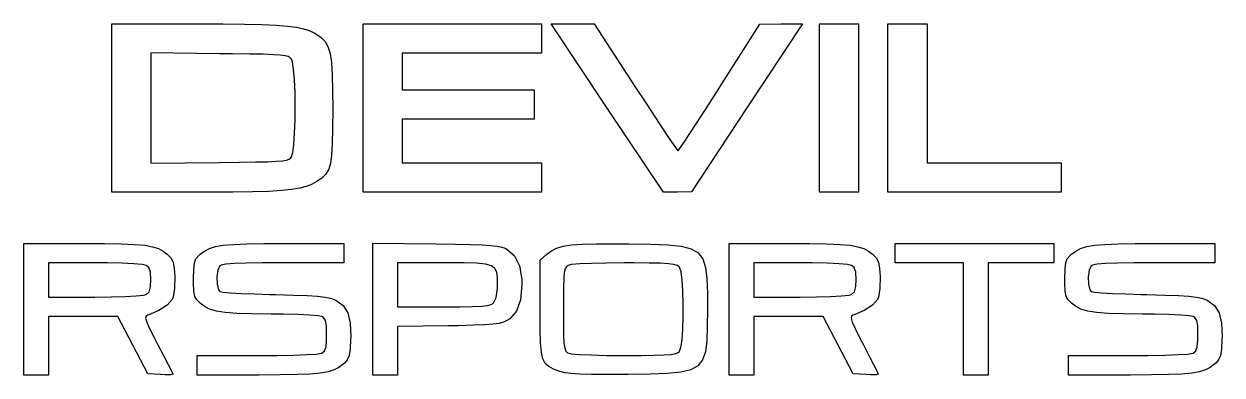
# Model space of a CAD drawing. Extents: x 75 to 206, y -127 to -79.
# Drawn here: x 102.38 to 123.09, y -88.29 to -82.22 of the extents above; entities that cross this region are included whole.
import ezdxf

# ---------------------------------------------------------------- set-up
doc = ezdxf.new("R2010")
doc.units = 0
doc.layers.add('BLACK', color=7, linetype='CONTINUOUS')

msp = doc.modelspace()

# ---------------------------------------------------------------- linework, layer by layer
at = {"layer": 'BLACK', "linetype": 'CONTINUOUS'}
for p, q in [((103.894, -82.7167), (103.894, -82.2153)), ((103.894, -82.2153), (105.369, -82.2153)), ((105.369, -82.2153), (105.815, -82.2162)), ((105.815, -82.2162), (106.185, -82.2195)), ((106.185, -82.2195), (106.489, -82.226)), ((106.489, -82.226), (106.734, -82.2362)), ((108.24, -83.6709), (108.24, -82.2153)), ((108.24, -82.2153), (109.78, -82.2153)), ((109.78, -82.2153), (111.32, -82.2153)), ((111.32, -82.2153), (111.32, -82.4684)), ((112.459, -83.6709), (111.488, -82.2153)), ((111.488, -82.2153), (111.861, -82.2153)), ((111.861, -82.2153), (112.233, -82.2153)), ((112.233, -82.2153), (112.946, -83.3123)), ((114.4, -83.3123), (115.097, -82.2165)), ((115.832, -82.2153), (114.873, -83.6687)), ((115.097, -82.2165), (115.464, -82.2159)), ((115.464, -82.2159), (115.832, -82.2153)), ((116.13, -83.6709), (116.13, -82.2153)), ((116.13, -82.2153), (116.468, -82.2153)), ((116.468, -82.2153), (116.805, -82.2153)), ((116.805, -82.2153), (116.805, -83.6709)), ((117.312, -83.6709), (117.312, -82.2153)), ((117.312, -82.2153), (117.649, -82.2153)), ((117.649, -82.2153), (117.987, -82.2153)), ((117.987, -82.2153), (117.987, -83.4178)), ((106.734, -82.2362), (106.93, -82.2511)), ((106.93, -82.2511), (107.085, -82.2713)), ((107.085, -82.2713), (107.208, -82.2976)), ((107.208, -82.2976), (107.307, -82.3306)), ((107.307, -82.3306), (107.392, -82.3712)), ((107.392, -82.3712), (107.423, -82.3893)), ((107.423, -82.3893), (107.511, -82.4496)), ((107.511, -82.4496), (107.58, -82.5183)), ((107.58, -82.5183), (107.631, -82.6063)), ((107.631, -82.6063), (107.667, -82.7246)), ((111.32, -82.4684), (111.32, -82.7216)), ((103.894, -83.6709), (103.894, -82.7167)), ((105.754, -82.7297), (104.569, -82.7167)), ((104.569, -82.7167), (104.569, -83.6709)), ((105.978, -82.7322), (105.754, -82.7297)), ((106.279, -82.7364), (105.978, -82.7322)), ((106.511, -82.7412), (106.279, -82.7364)), ((106.684, -82.7473), (106.511, -82.7412)), ((106.807, -82.7556), (106.684, -82.7473)), ((106.891, -82.7667), (106.807, -82.7556)), ((106.944, -82.7815), (106.891, -82.7667)), ((106.977, -82.8005), (106.944, -82.7815)), ((106.999, -82.8246), (106.977, -82.8005)), ((107.018, -82.8753), (106.999, -82.8246)), ((107.667, -82.7246), (107.691, -82.8843)), ((110.118, -82.7216), (108.915, -82.7216)), ((108.915, -82.7216), (108.915, -83.038)), ((111.32, -82.7216), (110.118, -82.7216)), ((107.037, -83.0034), (107.018, -82.8753)), ((107.052, -83.1853), (107.037, -83.0034)), ((107.691, -82.8843), (107.705, -83.0962)), ((108.915, -83.038), (108.915, -83.3545)), ((107.061, -83.4039), (107.052, -83.1853)), ((107.705, -83.0962), (107.711, -83.3713)), ((107.064, -83.6418), (107.061, -83.4039)), ((107.711, -83.3713), (107.713, -83.692)), ((108.915, -83.3545), (110.054, -83.3545)), ((110.054, -83.3545), (111.194, -83.3545)), ((111.194, -83.3545), (111.194, -83.6076)), ((112.946, -83.3123), (113.123, -83.583)), ((114.155, -83.6956), (114.323, -83.4337)), ((114.323, -83.4337), (114.4, -83.3123)), ((117.987, -83.4178), (117.987, -84.6203)), ((103.894, -85.1266), (103.894, -83.6709)), ((104.569, -83.6709), (104.569, -84.6252)), ((107.062, -83.8817), (107.064, -83.6418)), ((108.24, -85.1266), (108.24, -83.6709)), ((111.194, -83.6076), (111.194, -83.8608)), ((113.431, -85.1266), (112.459, -83.6709)), ((113.123, -83.583), (113.285, -83.8294)), ((114.873, -83.6687), (113.915, -85.122)), ((116.13, -85.1266), (116.13, -83.6709)), ((116.805, -83.6709), (116.805, -85.1266)), ((117.312, -85.1266), (117.312, -83.6709)), ((107.054, -84.1065), (107.062, -83.8817)), ((107.713, -83.692), (107.711, -84.0256)), ((110.054, -83.8608), (108.915, -83.8608)), ((108.915, -83.8608), (108.915, -84.2405)), ((111.194, -83.8608), (110.054, -83.8608)), ((113.285, -83.8294), (113.427, -84.0429)), ((114.005, -83.9292), (114.155, -83.6956)), ((107.711, -84.0256), (107.706, -84.286)), ((113.427, -84.0429), (113.543, -84.2151)), ((113.876, -84.1259), (114.005, -83.9292)), ((107.041, -84.2989), (107.054, -84.1065)), ((107.706, -84.286), (107.693, -84.4845)), ((108.915, -84.2405), (108.915, -84.6203)), ((113.543, -84.2151), (113.627, -84.3374)), ((113.709, -84.3743), (113.776, -84.2772)), ((113.776, -84.2772), (113.876, -84.1259)), ((106.999, -84.5173), (107.023, -84.4416)), ((107.023, -84.4416), (107.041, -84.2989)), ((107.693, -84.4845), (107.672, -84.6324)), ((113.627, -84.3374), (113.674, -84.4013)), ((113.674, -84.4013), (113.682, -84.4087)), ((113.682, -84.4087), (113.709, -84.3743)), ((104.569, -84.6252), (105.754, -84.6122)), ((105.754, -84.6122), (106.102, -84.608)), ((106.102, -84.608), (106.376, -84.6037)), ((106.376, -84.6037), (106.584, -84.5985)), ((106.584, -84.5985), (106.737, -84.5916)), ((106.737, -84.5916), (106.844, -84.5823)), ((106.844, -84.5823), (106.915, -84.5699)), ((106.915, -84.5699), (106.959, -84.5536)), ((106.959, -84.5536), (106.986, -84.5327)), ((106.986, -84.5327), (106.999, -84.5173)), ((107.672, -84.6324), (107.638, -84.7409)), ((108.915, -84.6203), (110.118, -84.6203)), ((110.118, -84.6203), (111.32, -84.6203)), ((111.32, -84.6203), (111.32, -84.8734)), ((117.987, -84.6203), (119.147, -84.6203)), ((119.147, -84.6203), (120.307, -84.6203)), ((120.307, -84.6203), (120.307, -84.8734)), ((107.525, -84.8846), (107.44, -84.9423)), ((107.59, -84.8212), (107.525, -84.8846)), ((107.638, -84.7409), (107.59, -84.8212)), ((111.32, -84.8734), (111.32, -85.1266)), ((120.307, -84.8734), (120.307, -85.1266)), ((105.99, -85.1245), (105.579, -85.1264)), ((106.328, -85.1199), (105.99, -85.1245)), ((106.604, -85.1119), (106.328, -85.1199)), ((106.826, -85.0997), (106.604, -85.1119)), ((107.002, -85.0825), (106.826, -85.0997)), ((107.142, -85.0596), (107.002, -85.0825)), ((107.254, -85.0303), (107.142, -85.0596)), ((107.346, -84.9937), (107.254, -85.0303)), ((107.429, -84.9491), (107.346, -84.9937)), ((107.44, -84.9423), (107.429, -84.9491)), ((113.673, -85.1243), (113.431, -85.1266)), ((113.915, -85.122), (113.673, -85.1243)), ((105.369, -85.1266), (103.894, -85.1266)), ((105.579, -85.1264), (105.369, -85.1266)), ((109.78, -85.1266), (108.24, -85.1266)), ((111.32, -85.1266), (109.78, -85.1266)), ((116.468, -85.1266), (116.13, -85.1266)), ((116.805, -85.1266), (116.468, -85.1266)), ((118.809, -85.1266), (117.312, -85.1266)), ((120.307, -85.1266), (118.809, -85.1266)), ((102.375, -86.3502), (102.375, -86.0126)), ((102.375, -86.0126), (103.399, -86.0129)), ((103.399, -86.0129), (103.765, -86.0143)), ((103.765, -86.0143), (104.057, -86.0194)), ((104.057, -86.0194), (104.286, -86.0295)), ((104.286, -86.0295), (104.462, -86.0459)), ((104.462, -86.0459), (104.597, -86.07)), ((104.597, -86.07), (104.701, -86.1032)), ((104.701, -86.1032), (104.783, -86.1468)), ((104.783, -86.1468), (104.852, -86.1994)), ((105.424, -86.2008), (105.497, -86.1456)), ((105.497, -86.1456), (105.58, -86.1021)), ((105.58, -86.1021), (105.685, -86.0692)), ((105.685, -86.0692), (105.821, -86.0453)), ((105.821, -86.0453), (105.998, -86.029)), ((105.998, -86.029), (106.229, -86.0192)), ((106.229, -86.0192), (106.523, -86.0142)), ((106.523, -86.0142), (106.879, -86.0129)), ((106.879, -86.0129), (107.903, -86.0126)), ((107.903, -86.0126), (107.903, -86.1814)), ((108.409, -86.3502), (108.409, -86.0074)), ((108.409, -86.0074), (109.495, -86.0206)), ((109.495, -86.0206), (109.833, -86.0253)), ((109.833, -86.0253), (110.098, -86.0307)), ((110.098, -86.0307), (110.299, -86.0376)), ((110.299, -86.0376), (110.449, -86.0468)), ((110.449, -86.0468), (110.557, -86.0591)), ((110.557, -86.0591), (110.635, -86.0753)), ((110.635, -86.0753), (110.694, -86.0962)), ((110.694, -86.0962), (110.722, -86.1104)), ((110.722, -86.1104), (110.857, -86.2255)), ((111.416, -86.2003), (111.495, -86.1412)), ((111.495, -86.1412), (111.584, -86.0955)), ((111.584, -86.0955), (111.695, -86.0617)), ((111.695, -86.0617), (111.839, -86.0384)), ((111.839, -86.0384), (112.027, -86.0242)), ((112.027, -86.0242), (112.27, -86.0177)), ((112.27, -86.0177), (112.578, -86.0175)), ((112.578, -86.0175), (112.833, -86.0204)), ((112.833, -86.0204), (113.207, -86.0265)), ((113.207, -86.0265), (113.504, -86.038)), ((113.504, -86.038), (113.735, -86.0621)), ((113.735, -86.0621), (113.907, -86.106)), ((113.907, -86.106), (114.029, -86.1768)), ((114.569, -86.3502), (114.569, -86.0126)), ((114.569, -86.0126), (115.592, -86.0129)), ((115.592, -86.0129), (115.958, -86.0143)), ((115.958, -86.0143), (116.25, -86.0194)), ((116.25, -86.0194), (116.48, -86.0295)), ((116.48, -86.0295), (116.656, -86.0459)), ((116.656, -86.0459), (116.791, -86.07)), ((116.791, -86.07), (116.894, -86.1032)), ((116.894, -86.1032), (116.977, -86.1468)), ((116.977, -86.1468), (117.046, -86.1994)), ((117.438, -86.1814), (117.438, -86.0126)), ((117.438, -86.0126), (118.809, -86.0126)), ((118.809, -86.0126), (120.181, -86.0126)), ((120.181, -86.0126), (120.181, -86.1814)), ((120.487, -86.2008), (120.56, -86.1456)), ((120.56, -86.1456), (120.643, -86.1021)), ((120.643, -86.1021), (120.748, -86.0692)), ((120.748, -86.0692), (120.883, -86.0453)), ((120.883, -86.0453), (121.061, -86.029)), ((121.061, -86.029), (121.292, -86.0192)), ((121.292, -86.0192), (121.586, -86.0142)), ((121.586, -86.0142), (121.942, -86.0129)), ((121.942, -86.0129), (122.965, -86.0126)), ((122.965, -86.0126), (122.965, -86.1814)), ((102.375, -87.1518), (102.375, -86.3502)), ((103.602, -86.3502), (102.797, -86.3502)), ((102.797, -86.3502), (102.797, -86.6455)), ((103.815, -86.3514), (103.602, -86.3502)), ((104.069, -86.3569), (103.815, -86.3514)), ((104.274, -86.3662), (104.069, -86.3569)), ((104.417, -86.3787), (104.274, -86.3662)), ((104.852, -86.1994), (104.915, -86.2635)), ((104.915, -86.2635), (104.952, -86.3381)), ((104.952, -86.3381), (104.972, -86.4493)), ((105.31, -86.457), (105.322, -86.3504)), ((105.322, -86.3504), (105.348, -86.2807)), ((105.348, -86.2807), (105.397, -86.2243)), ((105.397, -86.2243), (105.424, -86.2008)), ((106.009, -86.3631), (105.867, -86.3739)), ((106.218, -86.3557), (106.009, -86.3631)), ((106.498, -86.3515), (106.218, -86.3557)), ((106.856, -86.3502), (106.498, -86.3515)), ((107.903, -86.3502), (106.856, -86.3502)), ((107.903, -86.1814), (107.903, -86.3502)), ((108.409, -87.1492), (108.409, -86.3502)), ((109.63, -86.3502), (108.831, -86.3502)), ((108.831, -86.3502), (108.831, -86.7299)), ((109.697, -86.3502), (109.63, -86.3502)), ((109.984, -86.3512), (109.697, -86.3502)), ((110.199, -86.357), (109.984, -86.3512)), ((110.353, -86.3719), (110.199, -86.357)), ((110.857, -86.2255), (110.943, -86.3992)), ((111.299, -86.3007), (111.416, -86.2003)), ((111.299, -87.147), (111.299, -86.3007)), ((111.982, -86.3677), (111.843, -86.3802)), ((112.186, -86.3583), (111.982, -86.3677)), ((112.445, -86.3523), (112.186, -86.3583)), ((112.749, -86.3502), (112.445, -86.3523)), ((112.923, -86.3504), (112.749, -86.3502)), ((113.185, -86.3523), (112.923, -86.3504)), ((113.38, -86.3569), (113.185, -86.3523)), ((113.517, -86.3648), (113.38, -86.3569)), ((113.61, -86.3769), (113.517, -86.3648)), ((114.029, -86.1768), (114.11, -86.2817)), ((114.11, -86.2817), (114.157, -86.4278)), ((114.569, -87.1518), (114.569, -86.3502)), ((115.795, -86.3502), (114.991, -86.3502)), ((114.991, -86.3502), (114.991, -86.6455)), ((116.009, -86.3514), (115.795, -86.3502)), ((116.263, -86.3569), (116.009, -86.3514)), ((116.467, -86.3662), (116.263, -86.3569)), ((116.611, -86.3787), (116.467, -86.3662)), ((117.046, -86.1994), (117.109, -86.2635)), ((117.109, -86.2635), (117.146, -86.3381)), ((117.146, -86.3381), (117.165, -86.4493)), ((117.438, -86.3502), (117.438, -86.1814)), ((118.029, -86.3502), (117.438, -86.3502)), ((118.62, -86.3502), (118.029, -86.3502)), ((118.62, -87.3206), (118.62, -86.3502)), ((119.611, -86.3502), (119.042, -86.3502)), ((119.042, -86.3502), (119.042, -87.3206)), ((120.181, -86.3502), (119.611, -86.3502)), ((120.181, -86.1814), (120.181, -86.3502)), ((120.373, -86.457), (120.384, -86.3504)), ((120.384, -86.3504), (120.411, -86.2807)), ((120.411, -86.2807), (120.46, -86.2243)), ((120.46, -86.2243), (120.487, -86.2008)), ((121.072, -86.3631), (120.93, -86.3739)), ((121.28, -86.3557), (121.072, -86.3631)), ((121.561, -86.3515), (121.28, -86.3557)), ((121.919, -86.3502), (121.561, -86.3515)), ((122.965, -86.3502), (121.919, -86.3502)), ((122.965, -86.1814), (122.965, -86.3502)), ((104.488, -86.3938), (104.417, -86.3787)), ((104.531, -86.4295), (104.488, -86.3938)), ((104.561, -86.5079), (104.531, -86.4295)), ((104.569, -86.6455), (104.561, -86.5079)), ((104.972, -86.4493), (104.981, -86.5877)), ((105.308, -86.6244), (105.31, -86.457)), ((105.725, -86.4766), (105.711, -86.5936)), ((105.759, -86.4008), (105.725, -86.4766)), ((105.785, -86.3885), (105.759, -86.4008)), ((105.867, -86.3739), (105.785, -86.3885)), ((110.455, -86.4001), (110.353, -86.3719)), ((110.517, -86.4457), (110.455, -86.4001)), ((110.548, -86.5131), (110.517, -86.4457)), ((110.559, -86.6064), (110.548, -86.5131)), ((110.943, -86.3992), (110.98, -86.637)), ((111.715, -86.5144), (111.707, -86.617)), ((111.73, -86.4514), (111.715, -86.5144)), ((111.752, -86.4154), (111.73, -86.4514)), ((111.782, -86.3938), (111.752, -86.4154)), ((111.843, -86.3802), (111.782, -86.3938)), ((113.667, -86.3938), (113.61, -86.3769)), ((113.701, -86.4165), (113.667, -86.3938)), ((113.706, -86.4228), (113.701, -86.4165)), ((113.734, -86.5058), (113.706, -86.4228)), ((113.754, -86.6516), (113.734, -86.5058)), ((114.157, -86.4278), (114.181, -86.6223)), ((116.682, -86.3938), (116.611, -86.3787)), ((116.725, -86.4295), (116.682, -86.3938)), ((116.755, -86.5079), (116.725, -86.4295)), ((116.763, -86.6455), (116.755, -86.5079)), ((117.165, -86.4493), (117.175, -86.5877)), ((120.371, -86.6244), (120.373, -86.457)), ((120.788, -86.4766), (120.773, -86.5936)), ((120.822, -86.4008), (120.788, -86.4766)), ((120.847, -86.3885), (120.822, -86.4008)), ((120.93, -86.3739), (120.847, -86.3885)), ((102.797, -86.6455), (102.797, -86.9409)), ((104.54, -86.8482), (104.565, -86.759)), ((104.565, -86.759), (104.569, -86.6455)), ((104.981, -86.5877), (104.98, -86.7941)), ((105.308, -86.6985), (105.308, -86.6244)), ((105.313, -86.8394), (105.308, -86.6985)), ((105.711, -86.5936), (105.715, -86.7174)), ((105.715, -86.7174), (105.739, -86.8136)), ((108.831, -86.7299), (108.831, -87.1096)), ((110.561, -86.7299), (110.559, -86.6064)), ((110.56, -86.7851), (110.561, -86.7299)), ((110.983, -86.7299), (110.96, -86.99)), ((110.98, -86.637), (110.983, -86.7299)), ((111.702, -86.7716), (111.7, -86.9909)), ((111.707, -86.617), (111.702, -86.7716)), ((113.768, -86.8417), (113.754, -86.6516)), ((114.181, -86.6223), (114.189, -86.8724)), ((114.991, -86.6455), (114.991, -86.9409)), ((116.734, -86.8482), (116.758, -86.759)), ((116.758, -86.759), (116.763, -86.6455)), ((117.175, -86.5877), (117.173, -86.7941)), ((120.371, -86.6985), (120.371, -86.6244)), ((120.376, -86.8394), (120.371, -86.6985)), ((120.773, -86.5936), (120.778, -86.7174)), ((120.778, -86.7174), (120.802, -86.8136)), ((102.797, -86.9409), (103.602, -86.9409)), ((103.602, -86.9409), (103.885, -86.9386)), ((103.885, -86.9386), (104.127, -86.932)), ((104.127, -86.932), (104.317, -86.9219)), ((104.317, -86.9219), (104.443, -86.9086)), ((104.443, -86.9086), (104.488, -86.8972)), ((104.488, -86.8972), (104.54, -86.8482)), ((104.939, -86.9831), (104.853, -87.0805)), ((104.955, -86.9433), (104.939, -86.9831)), ((104.98, -86.7941), (104.955, -86.9433)), ((105.33, -86.9288), (105.313, -86.8394)), ((105.365, -86.9905), (105.33, -86.9288)), ((105.739, -86.8136), (105.761, -86.8434)), ((105.761, -86.8434), (105.818, -86.8545)), ((105.818, -86.8545), (105.945, -86.866)), ((105.945, -86.866), (106.131, -86.8774)), ((106.131, -86.8774), (106.361, -86.8877)), ((106.361, -86.8877), (106.624, -86.8964)), ((106.624, -86.8964), (106.721, -86.8988)), ((106.721, -86.8988), (107.033, -86.9071)), ((107.033, -86.9071), (107.272, -86.9161)), ((107.272, -86.9161), (107.45, -86.927)), ((107.45, -86.927), (107.58, -86.9408)), ((107.58, -86.9408), (107.672, -86.9586)), ((107.672, -86.9586), (107.739, -86.9815)), ((107.739, -86.9815), (107.765, -86.9945)), ((110.494, -87.0433), (110.541, -86.95)), ((110.541, -86.95), (110.56, -86.7851)), ((110.96, -86.99), (110.891, -87.1841)), ((113.774, -87.058), (113.768, -86.8417)), ((114.189, -86.8724), (114.189, -87.1518)), ((114.991, -86.9409), (115.795, -86.9409)), ((115.795, -86.9409), (116.079, -86.9386)), ((116.079, -86.9386), (116.321, -86.932)), ((116.321, -86.932), (116.511, -86.9219)), ((116.511, -86.9219), (116.637, -86.9086)), ((116.637, -86.9086), (116.682, -86.8972)), ((116.682, -86.8972), (116.734, -86.8482)), ((117.133, -86.9831), (117.046, -87.0805)), ((117.149, -86.9433), (117.133, -86.9831)), ((117.173, -86.7941), (117.149, -86.9433)), ((120.393, -86.9288), (120.376, -86.8394)), ((120.427, -86.9905), (120.393, -86.9288)), ((120.802, -86.8136), (120.824, -86.8434)), ((120.824, -86.8434), (120.88, -86.8545)), ((120.88, -86.8545), (121.008, -86.866)), ((121.008, -86.866), (121.193, -86.8774)), ((121.193, -86.8774), (121.424, -86.8877)), ((121.424, -86.8877), (121.686, -86.8964)), ((121.686, -86.8964), (121.784, -86.8988)), ((121.784, -86.8988), (122.096, -86.9071)), ((122.096, -86.9071), (122.335, -86.9161)), ((122.335, -86.9161), (122.513, -86.927)), ((122.513, -86.927), (122.642, -86.9408)), ((122.642, -86.9408), (122.735, -86.9586)), ((122.735, -86.9586), (122.801, -86.9815)), ((122.801, -86.9815), (122.828, -86.9945)), ((102.375, -88.291), (102.375, -87.1518)), ((104.709, -87.1747), (104.533, -87.2491)), ((104.853, -87.0805), (104.709, -87.1747)), ((105.424, -87.048), (105.365, -86.9905)), ((105.491, -87.0993), (105.424, -87.048)), ((105.585, -87.1487), (105.491, -87.0993)), ((105.702, -87.185), (105.585, -87.1487)), ((105.855, -87.21), (105.702, -87.185)), ((107.765, -86.9945), (107.893, -87.0894)), ((107.893, -87.0894), (107.976, -87.2166)), ((108.409, -88.291), (108.409, -87.1492)), ((108.831, -87.1096), (109.63, -87.1096)), ((109.63, -87.1096), (109.917, -87.1086)), ((109.917, -87.1086), (110.131, -87.105)), ((110.131, -87.105), (110.284, -87.098)), ((110.284, -87.098), (110.387, -87.0866)), ((110.387, -87.0866), (110.452, -87.0699)), ((110.452, -87.0699), (110.491, -87.0471)), ((110.491, -87.0471), (110.494, -87.0433)), ((110.891, -87.1841), (110.772, -87.3178)), ((111.299, -87.1512), (111.299, -87.147)), ((111.299, -87.22), (111.299, -87.1512)), ((111.7, -86.9909), (111.7, -87.1512)), ((111.7, -87.1512), (111.701, -87.4153)), ((113.773, -87.2819), (113.774, -87.058)), ((114.189, -87.1518), (114.188, -87.4551)), ((114.569, -88.291), (114.569, -87.1518)), ((116.902, -87.1747), (116.727, -87.2491)), ((117.046, -87.0805), (116.902, -87.1747)), ((120.487, -87.048), (120.427, -86.9905)), ((120.554, -87.0993), (120.487, -87.048)), ((120.648, -87.1487), (120.554, -87.0993)), ((120.765, -87.185), (120.648, -87.1487)), ((120.918, -87.21), (120.765, -87.185)), ((122.828, -86.9945), (122.956, -87.0894)), ((122.956, -87.0894), (123.038, -87.2166)), ((103.399, -87.2793), (102.797, -87.2784)), ((102.797, -87.2784), (102.797, -87.7847)), ((104, -87.2802), (103.399, -87.2793)), ((104.259, -87.7751), (104, -87.2802)), ((104.485, -87.272), (104.479, -87.3079)), ((104.479, -87.3079), (104.499, -87.375)), ((104.513, -87.2553), (104.485, -87.272)), ((104.499, -87.375), (104.548, -87.4853)), ((104.533, -87.2491), (104.513, -87.2553)), ((106.056, -87.2256), (105.855, -87.21)), ((106.317, -87.2336), (106.056, -87.2256)), ((106.65, -87.236), (106.317, -87.2336)), ((106.856, -87.2373), (106.65, -87.236)), ((107.108, -87.2428), (106.856, -87.2373)), ((107.312, -87.2521), (107.108, -87.2428)), ((107.455, -87.2647), (107.312, -87.2521)), ((107.526, -87.2799), (107.455, -87.2647)), ((107.551, -87.2968), (107.526, -87.2799)), ((107.586, -87.3481), (107.551, -87.2968)), ((107.603, -87.4402), (107.586, -87.3481)), ((107.976, -87.2166), (108.017, -87.3911)), ((108.017, -87.3911), (108.024, -87.6279)), ((110.588, -87.3963), (110.485, -87.4114)), ((110.663, -87.376), (110.588, -87.3963)), ((110.722, -87.3494), (110.663, -87.376)), ((110.772, -87.3178), (110.722, -87.3494)), ((111.3, -87.5115), (111.299, -87.22)), ((113.766, -87.4951), (113.773, -87.2819)), ((115.592, -87.2793), (114.991, -87.2784)), ((114.991, -87.2784), (114.991, -87.7847)), ((116.194, -87.2802), (115.592, -87.2793)), ((116.452, -87.7751), (116.194, -87.2802)), ((116.679, -87.272), (116.673, -87.3079)), ((116.673, -87.3079), (116.692, -87.375)), ((116.707, -87.2553), (116.679, -87.272)), ((116.692, -87.375), (116.742, -87.4853)), ((116.727, -87.2491), (116.707, -87.2553)), ((118.62, -88.291), (118.62, -87.3206)), ((119.042, -87.3206), (119.042, -88.291)), ((121.119, -87.2256), (120.918, -87.21)), ((121.38, -87.2336), (121.119, -87.2256)), ((121.713, -87.236), (121.38, -87.2336)), ((121.919, -87.2373), (121.713, -87.236)), ((122.171, -87.2428), (121.919, -87.2373)), ((122.375, -87.2521), (122.171, -87.2428)), ((122.518, -87.2647), (122.375, -87.2521)), ((122.588, -87.2799), (122.518, -87.2647)), ((122.614, -87.2968), (122.588, -87.2799)), ((122.649, -87.3481), (122.614, -87.2968)), ((122.666, -87.4402), (122.649, -87.3481)), ((123.038, -87.2166), (123.08, -87.3911)), ((123.08, -87.3911), (123.087, -87.6279)), ((104.548, -87.4853), (104.632, -87.6511)), ((107.607, -87.5948), (107.603, -87.4402)), ((107.606, -87.6807), (107.607, -87.5948)), ((109.706, -87.4397), (108.831, -87.4533)), ((108.831, -87.4533), (108.831, -87.8722)), ((109.882, -87.4367), (109.706, -87.4397)), ((110.145, -87.4305), (109.882, -87.4367)), ((110.341, -87.4225), (110.145, -87.4305)), ((110.485, -87.4114), (110.341, -87.4225)), ((111.306, -87.7327), (111.3, -87.5115)), ((111.701, -87.4153), (111.704, -87.6073)), ((111.704, -87.6073), (111.711, -87.7397)), ((113.751, -87.6793), (113.766, -87.4951)), ((114.188, -87.4551), (114.18, -87.6977)), ((116.742, -87.4853), (116.826, -87.6511)), ((122.67, -87.5948), (122.666, -87.4402)), ((122.669, -87.6807), (122.67, -87.5948)), ((102.797, -87.7847), (102.797, -88.291)), ((104.518, -88.2699), (104.259, -87.7751)), ((104.632, -87.6511), (104.692, -87.7671)), ((104.692, -87.7671), (104.788, -87.9504)), ((107.572, -87.8708), (107.597, -87.8017)), ((107.597, -87.8017), (107.606, -87.6807)), ((108.022, -87.6682), (108.012, -87.8407)), ((108.024, -87.6279), (108.022, -87.6682)), ((111.32, -87.895), (111.306, -87.7327)), ((111.711, -87.7397), (111.723, -87.8248)), ((113.701, -87.8872), (113.73, -87.8161)), ((113.73, -87.8161), (113.751, -87.6793)), ((114.18, -87.6977), (114.156, -87.8866)), ((114.991, -87.7847), (114.991, -88.291)), ((116.711, -88.2699), (116.452, -87.7751)), ((116.826, -87.6511), (116.886, -87.7671)), ((116.886, -87.7671), (116.982, -87.9504)), ((122.634, -87.8708), (122.659, -87.8017)), ((122.659, -87.8017), (122.669, -87.6807)), ((123.085, -87.6682), (123.075, -87.8407)), ((123.087, -87.6279), (123.085, -87.6682)), ((104.788, -87.9504), (104.867, -88.1055)), ((105.371, -88.1223), (105.371, -87.9535)), ((105.371, -87.9535), (106.408, -87.9535)), ((106.408, -87.9535), (106.748, -87.9517)), ((106.748, -87.9517), (107.037, -87.9464)), ((107.037, -87.9464), (107.267, -87.9381)), ((107.267, -87.9381), (107.429, -87.9269)), ((107.429, -87.9269), (107.517, -87.9133)), ((107.517, -87.9133), (107.526, -87.9098)), ((107.526, -87.9098), (107.572, -87.8708)), ((107.965, -88.0252), (107.914, -88.0835)), ((107.995, -87.952), (107.965, -88.0252)), ((108.012, -87.8407), (107.995, -87.952)), ((108.831, -87.8722), (108.831, -88.291)), ((111.346, -88.0102), (111.32, -87.895)), ((111.387, -88.0897), (111.346, -88.0102)), ((111.723, -87.8248), (111.741, -87.8751)), ((111.741, -87.8751), (111.766, -87.9028)), ((111.766, -87.9028), (111.774, -87.9079)), ((111.774, -87.9079), (111.84, -87.9222)), ((111.84, -87.9222), (111.981, -87.9343)), ((111.981, -87.9343), (112.185, -87.9436)), ((112.185, -87.9436), (112.441, -87.9497)), ((112.441, -87.9497), (112.74, -87.9522)), ((112.74, -87.9522), (112.741, -87.9522)), ((112.741, -87.9522), (113.046, -87.9518)), ((113.046, -87.9518), (113.276, -87.9492)), ((113.276, -87.9492), (113.445, -87.9435)), ((113.445, -87.9435), (113.561, -87.9341)), ((113.561, -87.9341), (113.637, -87.9203)), ((113.637, -87.9203), (113.683, -87.9012)), ((113.683, -87.9012), (113.701, -87.8872)), ((114.156, -87.8866), (114.107, -88.0285)), ((116.982, -87.9504), (117.061, -88.1055)), ((120.434, -88.1223), (120.434, -87.9535)), ((120.434, -87.9535), (121.47, -87.9535)), ((121.47, -87.9535), (121.811, -87.9517)), ((121.811, -87.9517), (122.1, -87.9464)), ((122.1, -87.9464), (122.329, -87.9381)), ((122.329, -87.9381), (122.492, -87.9269)), ((122.492, -87.9269), (122.58, -87.9133)), ((122.58, -87.9133), (122.588, -87.9098)), ((122.588, -87.9098), (122.634, -87.8708)), ((123.027, -88.0252), (122.977, -88.0835)), ((123.058, -87.952), (123.027, -88.0252)), ((123.075, -87.8407), (123.058, -87.952)), ((104.867, -88.1055), (104.923, -88.2178)), ((104.923, -88.2178), (104.948, -88.2729)), ((105.371, -88.291), (105.371, -88.1223)), ((107.737, -88.201), (107.634, -88.2338)), ((107.819, -88.1579), (107.737, -88.201)), ((107.892, -88.1033), (107.819, -88.1579)), ((107.914, -88.0835), (107.892, -88.1033)), ((111.448, -88.1452), (111.387, -88.0897)), ((111.531, -88.188), (111.448, -88.1452)), ((111.641, -88.23), (111.531, -88.188)), ((111.646, -88.2317), (111.641, -88.23)), ((111.723, -88.2516), (111.646, -88.2317)), ((113.902, -88.1991), (113.729, -88.2416)), ((114.025, -88.1304), (113.902, -88.1991)), ((114.107, -88.0285), (114.025, -88.1304)), ((117.061, -88.1055), (117.117, -88.2178)), ((117.117, -88.2178), (117.142, -88.2729)), ((120.434, -88.291), (120.434, -88.1223)), ((122.8, -88.201), (122.697, -88.2338)), ((122.882, -88.1579), (122.8, -88.201)), ((122.954, -88.1033), (122.882, -88.1579)), ((122.977, -88.0835), (122.954, -88.1033)), ((102.586, -88.291), (102.375, -88.291)), ((102.797, -88.291), (102.586, -88.291)), ((104.733, -88.2827), (104.518, -88.2699)), ((104.814, -88.286), (104.733, -88.2827)), ((104.911, -88.2846), (104.814, -88.286)), ((104.949, -88.2756), (104.911, -88.2846)), ((104.948, -88.2729), (104.949, -88.2756)), ((106.415, -88.2908), (105.371, -88.291)), ((106.443, -88.2908), (106.415, -88.2908)), ((106.807, -88.2892), (106.443, -88.2908)), ((107.097, -88.284), (106.807, -88.2892)), ((107.324, -88.274), (107.097, -88.284)), ((107.5, -88.2577), (107.324, -88.274)), ((107.634, -88.2338), (107.5, -88.2577)), ((108.62, -88.291), (108.409, -88.291)), ((108.831, -88.291), (108.62, -88.291)), ((111.832, -88.2662), (111.723, -88.2516)), ((111.984, -88.2758), (111.832, -88.2662)), ((112.188, -88.2811), (111.984, -88.2758)), ((112.456, -88.2823), (112.188, -88.2811)), ((112.797, -88.28), (112.456, -88.2823)), ((112.825, -88.2798), (112.797, -88.28)), ((113.199, -88.275), (112.825, -88.2798)), ((113.497, -88.2646), (113.199, -88.275)), ((113.729, -88.2416), (113.497, -88.2646)), ((114.78, -88.291), (114.569, -88.291)), ((114.991, -88.291), (114.78, -88.291)), ((116.927, -88.2827), (116.711, -88.2699)), ((117.008, -88.286), (116.927, -88.2827)), ((117.105, -88.2846), (117.008, -88.286)), ((117.143, -88.2756), (117.105, -88.2846)), ((117.142, -88.2729), (117.143, -88.2756)), ((118.831, -88.291), (118.62, -88.291)), ((119.042, -88.291), (118.831, -88.291)), ((121.478, -88.2908), (120.434, -88.291)), ((121.506, -88.2908), (121.478, -88.2908)), ((121.869, -88.2892), (121.506, -88.2908)), ((122.16, -88.284), (121.869, -88.2892)), ((122.387, -88.274), (122.16, -88.284)), ((122.563, -88.2577), (122.387, -88.274)), ((122.697, -88.2338), (122.563, -88.2577))]:
    msp.add_line(p, q, dxfattribs=at)

doc.saveas('drawing.dxf')
